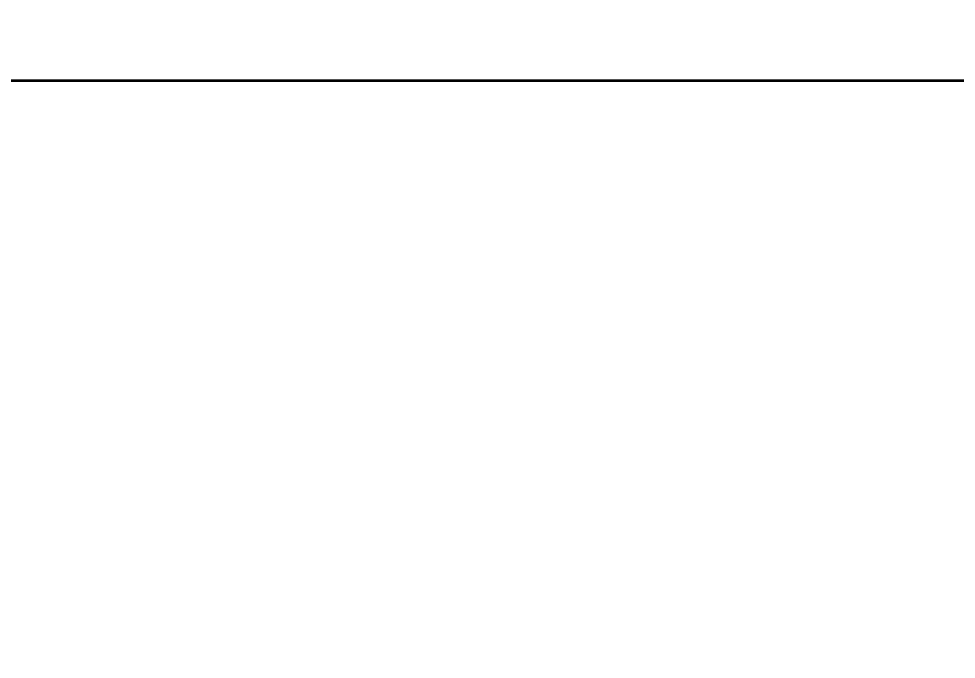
# Model space of a CAD drawing. Header units: millimetres. Extents: x -180 to 3623, y 0 to 2194.
# Drawn here: x 1188.6 to 1331.1, y 512 to 609.4 of the extents above; entities that cross this region are included whole.
import ezdxf

# ---------------------------------------------------------------- set-up
doc = ezdxf.new("R2010")
doc.units = ezdxf.units.MM
doc.styles.get("Standard").update_dxf_attribs({"font": 'arial.ttf'})
doc.dimstyles.new('CGJ', dxfattribs={"dimscale": 13, "dimtxt": 2.25, "dimasz": 2.25, "dimexe": 1, "dimexo": 1.25, "dimgap": 1.15, "dimtad": 1, "dimtoh": 1, "dimdec": 1, "dimdsep": 46, "dimtxsty": 'Standard', "dimcen": 0, "dimclrd": 2, "dimclre": 2, "dimclrt": 2, "dimadec": 0, "dimazin": 0, "dimtfac": 1, "dimtdec": 1, "dimtmove": 0, "dimatfit": 0, "dimfxl": 1, "dimtolj": 1, "dimtzin": 0, "dimlwe": -1, "dimarcsym": 2})

# ---------------------------------------------------------------- blocks, each defined once
blk = doc.blocks.new('Drawing View2')
at = {"color": 7, "linetype": 'Continuous', "lineweight": 35}
blk.add_line((-216.4, 262), (1233.6, 262), dxfattribs=at)
blk.add_line((-216.4, 262), (1233.6, 262), dxfattribs=at)
blk = doc.blocks.new('*D52')
at = {"color": 2, "transparency": 16777216}
for p, q in [((-1.34, 591.25), (-1.34, 709.5)), ((1498.66, 591.25), (1498.66, 709.5))]:
    blk.add_line(p, q, dxfattribs=at)
at = {"color": 2, "lineweight": -2, "transparency": 16777216}
blk.add_line((27.91, 696.5), (1469.41, 696.5), dxfattribs=at)
at = {"color": 2, "transparency": 16777216}
for points in [[(27.91, 701.37), (27.91, 691.62), (-1.34, 696.5)], [(1469.41, 701.37), (1469.41, 691.62), (1498.66, 696.5)]]:
    blk.add_solid(points, dxfattribs=at)
at = {"layer": 'Defpoints', "color": 0, "transparency": 16777216}
for p in [(1498.66, 696.5), (-1.34, 575), (1498.66, 575)]:
    blk.add_point(p, dxfattribs=at)
at = {"color": 2, "transparency": 16777216, "insert": (748.66, 726.58), "char_height": 29.25, "attachment_point": 5}
blk.add_mtext('\\A1;1200 / 1350 / 1500 / 1650 / 1800', dxfattribs=at)

msp = doc.modelspace()

# ---------------------------------------------------------------- block references
at = {"color": 7, "linetype": 'Continuous', "lineweight": 35}
msp.add_blockref('Drawing View2', (240.06, 338), dxfattribs=at)

# ---------------------------------------------------------------- dimensions: what is measured, and where the dimension line sits
dim = msp.add_linear_dim(base=(1498.66, 696.5), p1=(-1.34, 575), p2=(1498.66, 575), angle=180, text='1200 / 1350 / <> / 1650 / 1800', dimstyle='CGJ')
dim.commit()
dim.dimension.update_dxf_attribs({"geometry": '*D52', "text_midpoint": (748.66, 726.58)})

doc.saveas('drawing.dxf')
